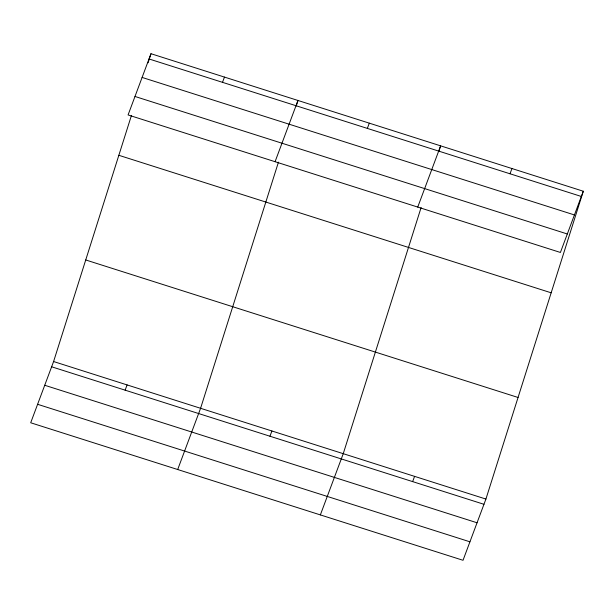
<?xml version="1.0" encoding="UTF-8"?>
<svg xmlns="http://www.w3.org/2000/svg" width="614" height="614" viewBox="0 0 614 614"><rect width="100%" height="100%" fill="white"/><g stroke="black" fill="none" stroke-linecap="round" stroke-linejoin="round"><path stroke-width="0.92" d="M583.3 191.23L560.405 252.461L128.08 114.941L150.975 53.71L583.3 191.23L485.92 499.059L463.025 560.29L30.7 422.77L53.595 361.539L131.465 115.386M148.104 62.781L150.975 53.71M278.457 162.142L200.586 408.295L177.692 469.526M296.24 105.907L297.967 100.466L275.072 161.697M421.12 207.524L343.249 453.677L320.362 514.908M438.91 151.29L440.629 145.848L417.743 207.079M222.506 82.337L224.471 77.088M125.126 390.166L127.09 384.917M367.341 128.403L369.298 123.161M269.96 436.232L271.918 430.99M510.004 173.777L511.969 168.535M412.623 481.614L414.588 476.364M149.01 58.959L581.343 196.472M142.103 77.433L574.435 214.946M134.988 96.467L567.313 233.98M118.84 155.296L551.165 292.809M85.73 259.96L518.055 397.473M53.595 361.539L485.92 499.059M51.63 366.788L483.962 504.301M44.722 385.262L477.055 522.775M37.607 404.296L469.933 541.809"/></g></svg>
